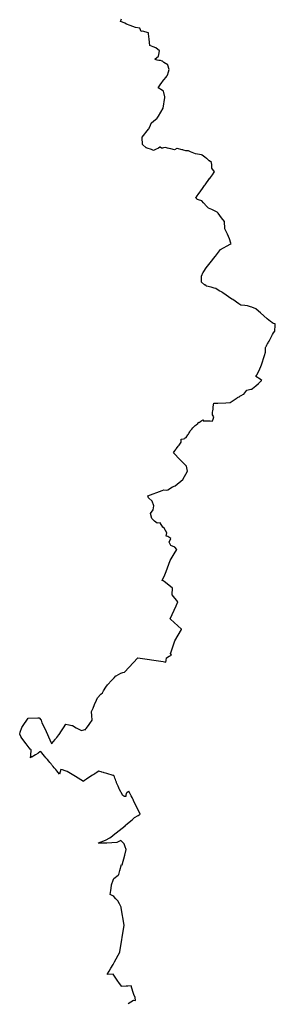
# Model space of a CAD drawing. Header units: metres. Extents: x 290946 to 378809, y 1824167 to 1998918.
# Drawn here: x 355613 to 366968, y 1911368 to 1955143 of the extents above; entities that cross this region are included whole.
import ezdxf

# ---------------------------------------------------------------- set-up
doc = ezdxf.new("R2010")
doc.units = ezdxf.units.M
doc.layers.add('DISTRICT BOUNDRY', color=86, linetype='Continuous')

msp = doc.modelspace()

# ---------------------------------------------------------------- linework, layer by layer
at = {"layer": 'DISTRICT BOUNDRY'}
msp.add_polyline3d([(360432, 1911355, 0), (360543, 1911434, 0), (360675, 1911504, 0), (360757, 1911489, 0), (360742, 1911627, 0), (360687, 1911760, 0), (360647, 1911853, 0), (360646, 1911891, 0), (360564, 1912141, 0), (360417, 1912135, 0), (360344, 1912132, 0), (360139, 1912124, 0), (360134, 1912130, 0), (360014, 1912301, 0), (359971, 1912361, 0), (359764, 1912659, 0), (359509, 1912647, 0), (359515, 1912675, 0), (359586, 1912796, 0), (359666, 1912931, 0), (359760, 1913091, 0), (359828, 1913220, 0), (360055, 1913649, 0), (360063, 1913664, 0), (360251, 1914842, 0), (360124, 1915618, 0), (360120, 1915641, 0), (360118, 1915646, 0), (360046, 1915796, 0), (359979, 1915934, 0), (359890, 1916022, 0), (359790, 1916121, 0), (359754, 1916155, 0), (359639, 1916212, 0), (359658, 1916385, 0), (359685, 1916609, 0), (359689, 1916623, 0), (359697, 1916644, 0), (359769, 1916851, 0), (359795, 1916917, 0), (359984, 1917071, 0), (360011, 1917101, 0), (360066, 1917285, 0), (360142, 1917543, 0), (360166, 1917537, 0), (360280, 1917963, 0), (360349, 1918220, 0), (360302, 1918333, 0), (360249, 1918460, 0), (360105, 1918609, 0), (360101, 1918609, 0), (360017, 1918569, 0), (359927, 1918524, 0), (359479, 1918500, 0), (359254, 1918502, 0), (359145, 1918503, 0), (359093, 1918503, 0), (359111, 1918507, 0), (359423, 1918627, 0), (359423, 1918628, 0), (359619, 1918730, 0), (359621, 1918731, 0), (359736, 1918823, 0), (359758, 1918842, 0), (359763, 1918845, 0), (359903, 1918957, 0), (360299, 1919274, 0), (360298, 1919275, 0), (360407, 1919367, 0), (360455, 1919409, 0), (360550, 1919491, 0), (360624, 1919551, 0), (360719, 1919632, 0), (360719, 1919634, 0), (360876, 1919730, 0), (360877, 1919732, 0), (360963, 1919786, 0), (360742, 1920248, 0), (360675, 1920387, 0), (360662, 1920414, 0), (360657, 1920425, 0), (360618, 1920503, 0), (360603, 1920533, 0), (360569, 1920600, 0), (360468, 1920803, 0), (360436, 1920780, 0), (360374, 1920735, 0), (360353, 1920721, 0), (360340, 1920713, 0), (360336, 1920681, 0), (360334, 1920649, 0), (360327, 1920576, 0), (360327, 1920575, 0), (360266, 1920567, 0), (360233, 1920589, 0), (360187, 1920616, 0), (360034, 1920908, 0), (360032, 1920908, 0), (360019, 1920941, 0), (360014, 1920954, 0), (359982, 1921032, 0), (359958, 1921089, 0), (359933, 1921149, 0), (359918, 1921185, 0), (359910, 1921202, 0), (359907, 1921211, 0), (359885, 1921270, 0), (359863, 1921326, 0), (359841, 1921384, 0), (359818, 1921442, 0), (359797, 1921501, 0), (359794, 1921504, 0), (359769, 1921512, 0), (359676, 1921536, 0), (359579, 1921563, 0), (359478, 1921593, 0), (359370, 1921626, 0), (359329, 1921638, 0), (359261, 1921658, 0), (359234, 1921667, 0), (359169, 1921686, 0), (359128, 1921699, 0), (359056, 1921655, 0), (359049, 1921651, 0), (359045, 1921647, 0), (358988, 1921610, 0), (358920, 1921568, 0), (358903, 1921557, 0), (358841, 1921515, 0), (358777, 1921472, 0), (358711, 1921428, 0), (358645, 1921385, 0), (358578, 1921340, 0), (358440, 1921248, 0), (358444, 1921244, 0), (358090, 1921461, 0), (357726, 1921683, 0), (357724, 1921685, 0), (357639, 1921714, 0), (357509, 1921758, 0), (357442, 1921780, 0), (357377, 1921567, 0), (357259, 1921713, 0), (357211, 1921771, 0), (357203, 1921782, 0), (357150, 1921846, 0), (357102, 1921905, 0), (357061, 1921955, 0), (357039, 1921982, 0), (357022, 1922003, 0), (357009, 1922019, 0), (356953, 1922090, 0), (356901, 1922152, 0), (356844, 1922219, 0), (356775, 1922299, 0), (356732, 1922350, 0), (356717, 1922371, 0), (356714, 1922374, 0), (356657, 1922443, 0), (356597, 1922516, 0), (356553, 1922568, 0), (356547, 1922573, 0), (356514, 1922554, 0), (356426, 1922499, 0), (356414, 1922492, 0), (356321, 1922434, 0), (356247, 1922389, 0), (356197, 1922358, 0), (356176, 1922345, 0), (356173, 1922345, 0), (356155, 1922334, 0), (356101, 1922302, 0), (356094, 1922298, 0), (356104, 1922404, 0), (356128, 1922654, 0), (356126, 1922655, 0), (356076, 1922684, 0), (355907, 1922911, 0), (355711, 1923173, 0), (355657, 1923245, 0), (355613, 1923344, 0), (355638, 1923429, 0), (355701, 1923637, 0), (355796, 1923778, 0), (355927, 1923971, 0), (355991, 1924054, 0), (356413, 1924070, 0), (356479, 1924073, 0), (356561, 1923973, 0), (356599, 1923854, 0), (356738, 1923568, 0), (356897, 1923228, 0), (357014, 1922955, 0), (357027, 1922926, 0), (357032, 1922914, 0), (357043, 1922928, 0), (357184, 1923105, 0), (357205, 1923132, 0), (357234, 1923169, 0), (357255, 1923196, 0), (357348, 1923318, 0), (357405, 1923391, 0), (357412, 1923401, 0), (357565, 1923631, 0), (357664, 1923792, 0), (357790, 1923768, 0), (357805, 1923765, 0), (357928, 1923735, 0), (357954, 1923728, 0), (358124, 1923634, 0), (358213, 1923586, 0), (358333, 1923520, 0), (358357, 1923507, 0), (358460, 1923537, 0), (358512, 1923552, 0), (358520, 1923554, 0), (358532, 1923557, 0), (358545, 1923561, 0), (358543, 1923565, 0), (358542, 1923570, 0), (358554, 1923582, 0), (358568, 1923596, 0), (358669, 1923738, 0), (358730, 1923826, 0), (358831, 1923973, 0), (358817, 1924182, 0), (358808, 1924345, 0), (358807, 1924350, 0), (358858, 1924467, 0), (358871, 1924498, 0), (358941, 1924669, 0), (359019, 1924858, 0), (359062, 1924962, 0), (359218, 1925124, 0), (359287, 1925192, 0), (359338, 1925276, 0), (359443, 1925435, 0), (359507, 1925537, 0), (359513, 1925543, 0), (359598, 1925633, 0), (359618, 1925655, 0), (359623, 1925667, 0), (359802, 1925858, 0), (359884, 1925948, 0), (359899, 1925948, 0), (360112, 1926062, 0), (360187, 1926087, 0), (360264, 1926112, 0), (360863, 1926738, 0), (361980, 1926576, 0), (362104, 1926558, 0), (362116, 1926622, 0), (362137, 1926743, 0), (362259, 1926812, 0), (362361, 1926865, 0), (362318, 1926929, 0), (362346, 1927013, 0), (362510, 1927500, 0), (362799, 1928011, 0), (362799, 1928012, 0), (362306, 1928465, 0), (362296, 1928474, 0), (362561, 1929064, 0), (362642, 1929231, 0), (362644, 1929237, 0), (362389, 1929547, 0), (362397, 1929855, 0), (362393, 1929858, 0), (362032, 1930144, 0), (361987, 1930165, 0), (361941, 1930187, 0), (362067, 1930439, 0), (362120, 1930582, 0), (362239, 1930914, 0), (362297, 1931068, 0), (362480, 1931376, 0), (362593, 1931565, 0), (362588, 1931571, 0), (362502, 1931675, 0), (362334, 1931737, 0), (362254, 1931892, 0), (362320, 1932052, 0), (362192, 1932145, 0), (362120, 1932157, 0), (362149, 1932310, 0), (362032, 1932509, 0), (361978, 1932553, 0), (361853, 1932753, 0), (361725, 1932732, 0), (361596, 1932823, 0), (361482, 1932941, 0), (361427, 1933174, 0), (361540, 1933331, 0), (361576, 1933509, 0), (361500, 1933712, 0), (361337, 1933858, 0), (361312, 1933954, 0), (361938, 1934183, 0), (362017, 1934221, 0), (362115, 1934205, 0), (362196, 1934226, 0), (362395, 1934355, 0), (362520, 1934396, 0), (362857, 1934687, 0), (363072, 1935057, 0), (363016, 1935274, 0), (362745, 1935560, 0), (362449, 1935872, 0), (362493, 1935936, 0), (362498, 1935946, 0), (362510, 1935962, 0), (362544, 1936014, 0), (362562, 1936038, 0), (362568, 1936044, 0), (362569, 1936044, 0), (362627, 1936122, 0), (362658, 1936163, 0), (362693, 1936212, 0), (362722, 1936250, 0), (362723, 1936255, 0), (362756, 1936302, 0), (362787, 1936334, 0), (362788, 1936385, 0), (362790, 1936474, 0), (362883, 1936494, 0), (362942, 1936507, 0), (362968, 1936529, 0), (363001, 1936556, 0), (363004, 1936553, 0), (363082, 1936666, 0), (363105, 1936704, 0), (363125, 1936735, 0), (363143, 1936762, 0), (363167, 1936801, 0), (363193, 1936843, 0), (363212, 1936870, 0), (363256, 1936927, 0), (363303, 1936974, 0), (363322, 1936991, 0), (363339, 1937008, 0), (363410, 1937079, 0), (363451, 1937113, 0), (363521, 1937175, 0), (363575, 1937224, 0), (363579, 1937221, 0), (363666, 1937276, 0), (363666, 1937277, 0), (363752, 1937330, 0), (363754, 1937331, 0), (363790, 1937281, 0), (363834, 1937285, 0), (363957, 1937290, 0), (364046, 1937293, 0), (364046, 1937290, 0), (364079, 1937287, 0), (364176, 1937269, 0), (364182, 1937287, 0), (364209, 1937372, 0), (364239, 1937465, 0), (364177, 1937558, 0), (364176, 1937559, 0), (364173, 1937560, 0), (364182, 1937643, 0), (364185, 1937653, 0), (364197, 1937764, 0), (364201, 1937788, 0), (364205, 1937825, 0), (364213, 1937905, 0), (364223, 1937998, 0), (364231, 1938082, 0), (364412, 1938084, 0), (364412, 1938084, 0), (364774, 1938089, 0), (364955, 1938106, 0), (364956, 1938105, 0), (364956, 1938105, 0), (364956, 1938112, 0), (365136, 1938222, 0), (365280, 1938314, 0), (365295, 1938323, 0), (365386, 1938374, 0), (365394, 1938385, 0), (365449, 1938412, 0), (365559, 1938472, 0), (365570, 1938478, 0), (365698, 1938653, 0), (365700, 1938654, 0), (365876, 1938695, 0), (365929, 1938707, 0), (365948, 1938721, 0), (365955, 1938725, 0), (366104, 1938854, 0), (366215, 1938953, 0), (366343, 1939067, 0), (366376, 1939091, 0), (366376, 1939091, 0), (366294, 1939143, 0), (366103, 1939266, 0), (366126, 1939303, 0), (366127, 1939305, 0), (366151, 1939346, 0), (366157, 1939357, 0), (366175, 1939388, 0), (366193, 1939420, 0), (366193, 1939420, 0), (366254, 1939524, 0), (366350, 1939790, 0), (366485, 1940196, 0), (366531, 1940344, 0), (366531, 1940345, 0), (366534, 1940524, 0), (366535, 1940556, 0), (366537, 1940559, 0), (366548, 1940580, 0), (366559, 1940599, 0), (366572, 1940623, 0), (366582, 1940640, 0), (366596, 1940665, 0), (366598, 1940669, 0), (366613, 1940698, 0), (366625, 1940719, 0), (366646, 1940756, 0), (366668, 1940797, 0), (366690, 1940838, 0), (366846, 1941127, 0), (366895, 1941211, 0), (366941, 1941288, 0), (366963, 1941550, 0), (366968, 1941601, 0), (366887, 1941628, 0), (366872, 1941632, 0), (366859, 1941636, 0), (366850, 1941644, 0), (366845, 1941648, 0), (366759, 1941717, 0), (366613, 1941836, 0), (366311, 1942092, 0), (366218, 1942171, 0), (366103, 1942268, 0), (365929, 1942347, 0), (365861, 1942371, 0), (365740, 1942412, 0), (365728, 1942414, 0), (365609, 1942422, 0), (365443, 1942434, 0), (365348, 1942498, 0), (365075, 1942686, 0), (365038, 1942711, 0), (364641, 1942983, 0), (364631, 1942990, 0), (364595, 1943014, 0), (364578, 1943024, 0), (364480, 1943081, 0), (364321, 1943175, 0), (364252, 1943195, 0), (364114, 1943235, 0), (363911, 1943287, 0), (363898, 1943291, 0), (363890, 1943294, 0), (363836, 1943337, 0), (363824, 1943348, 0), (363693, 1943459, 0), (363684, 1943468, 0), (363685, 1943481, 0), (363690, 1943641, 0), (363693, 1943739, 0), (363699, 1943755, 0), (363752, 1943871, 0), (363770, 1943899, 0), (363790, 1943930, 0), (363797, 1943940, 0), (363894, 1944094, 0), (364072, 1944321, 0), (364292, 1944603, 0), (364306, 1944620, 0), (364539, 1944913, 0), (364964, 1945148, 0), (365000, 1945167, 0), (364994, 1945197, 0), (364929, 1945392, 0), (364887, 1945493, 0), (364886, 1945496, 0), (364837, 1945596, 0), (364767, 1945744, 0), (364728, 1945831, 0), (364720, 1945849, 0), (364713, 1946154, 0), (364584, 1946323, 0), (364426, 1946527, 0), (364388, 1946577, 0), (364235, 1946653, 0), (364154, 1946691, 0), (364007, 1946762, 0), (363966, 1946781, 0), (363930, 1946824, 0), (363871, 1946894, 0), (363853, 1946915, 0), (363783, 1946995, 0), (363709, 1947080, 0), (363699, 1947083, 0), (363551, 1947126, 0), (363500, 1947141, 0), (363492, 1947149, 0), (363448, 1947202, 0), (363421, 1947234, 0), (363462, 1947253, 0), (363578, 1947414, 0), (363582, 1947418, 0), (363733, 1947632, 0), (363825, 1947757, 0), (363852, 1947793, 0), (364049, 1948071, 0), (364054, 1948078, 0), (364086, 1948121, 0), (364173, 1948243, 0), (364255, 1948357, 0), (364259, 1948363, 0), (364272, 1948366, 0), (364155, 1948540, 0), (364153, 1948549, 0), (364144, 1948688, 0), (364140, 1948780, 0), (364135, 1948786, 0), (364042, 1948863, 0), (364036, 1948866, 0), (363957, 1948931, 0), (363934, 1948949, 0), (363916, 1948962, 0), (363832, 1949027, 0), (363725, 1949108, 0), (363688, 1949122, 0), (363425, 1949176, 0), (363200, 1949267, 0), (363114, 1949302, 0), (363064, 1949299, 0), (363054, 1949299, 0), (363049, 1949300, 0), (363042, 1949301, 0), (363019, 1949307, 0), (363007, 1949310, 0), (362994, 1949313, 0), (362884, 1949340, 0), (362864, 1949344, 0), (362836, 1949351, 0), (362601, 1949408, 0), (362595, 1949405, 0), (362495, 1949352, 0), (362320, 1949394, 0), (362251, 1949410, 0), (362235, 1949414, 0), (362180, 1949427, 0), (362095, 1949448, 0), (362001, 1949435, 0), (361957, 1949429, 0), (361913, 1949422, 0), (361854, 1949470, 0), (361841, 1949463, 0), (361780, 1949432, 0), (361639, 1949360, 0), (361562, 1949321, 0), (361462, 1949359, 0), (361282, 1949427, 0), (361249, 1949440, 0), (361236, 1949439, 0), (361074, 1949583, 0), (361072, 1949585, 0), (361048, 1949901, 0), (361047, 1949916, 0), (361331, 1950268, 0), (361357, 1950295, 0), (361371, 1950319, 0), (361422, 1950445, 0), (361460, 1950541, 0), (361577, 1950637, 0), (361709, 1950745, 0), (361727, 1950754, 0), (361751, 1950798, 0), (361777, 1950844, 0), (361980, 1951198, 0), (362063, 1951681, 0), (362067, 1951707, 0), (362005, 1951956, 0), (362002, 1951968, 0), (361972, 1951987, 0), (361964, 1951991, 0), (361764, 1952116, 0), (361884, 1952281, 0), (361899, 1952299, 0), (362006, 1952445, 0), (362016, 1952462, 0), (362113, 1952591, 0), (362143, 1952631, 0), (362148, 1952638, 0), (362152, 1952644, 0), (362176, 1952676, 0), (362222, 1952817, 0), (362253, 1952927, 0), (362192, 1953122, 0), (362188, 1953137, 0), (362020, 1953244, 0), (361993, 1953262, 0), (361959, 1953290, 0), (361948, 1953297, 0), (361947, 1953298, 0), (361874, 1953325, 0), (361794, 1953330, 0), (361716, 1953335, 0), (361682, 1953351, 0), (361610, 1953392, 0), (361779, 1953517, 0), (361803, 1953667, 0), (361806, 1953681, 0), (361821, 1953761, 0), (361663, 1953891, 0), (361535, 1953932, 0), (361466, 1953963, 0), (361463, 1953965, 0), (361393, 1953993, 0), (361362, 1954273, 0), (361335, 1954518, 0), (361332, 1954549, 0), (361329, 1954558, 0), (361317, 1954563, 0), (361083, 1954635, 0), (361014, 1954613, 0), (360945, 1954763, 0), (360750, 1954792, 0), (360515, 1954888, 0), (360359, 1954948, 0), (360278, 1954981, 0), (360175, 1955026, 0), (360141, 1955040, 0), (360092, 1955059, 0), (360139, 1955175, 0)], dxfattribs=at)

doc.saveas('drawing.dxf')
